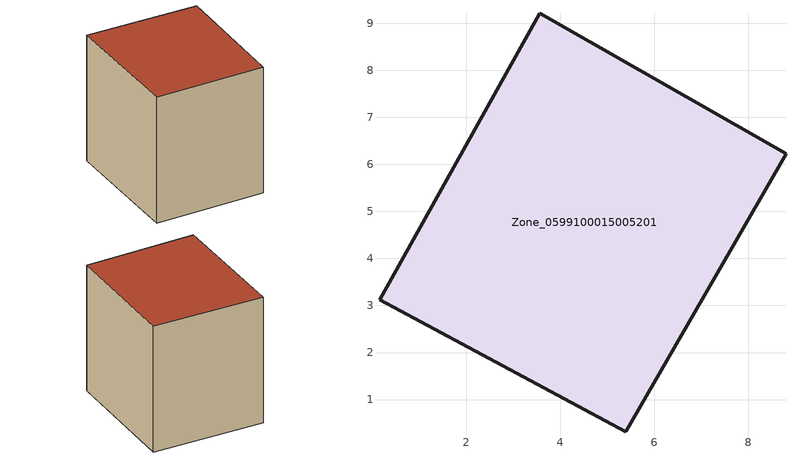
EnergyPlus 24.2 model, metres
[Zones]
Zone_0599100015005201
 floor ground (C_G): 0.15,3.12 3.56,9.21 8.8,6.23 5.39,0.32 z0.76
 wall outside (C_F): 3.56,9.21 0.15,3.12 5.39,0.32 8.8,6.23 3.56,9.21 z0.76:7.72
 roof outside (C_R): 5.39,0.32 8.8,6.23 3.56,9.21 0.15,3.12 z7.72
[BUILDING]
Pand.0599100015005201: North Axis=0; Terrain=City; Loads Convergence Tolerance Value=0.04; Temperature Convergence Tolerance Value=0.4; Solar Distribution=FullExterior; Maximum Number of Warmup Days=25; Minimum Number of Warmup Days=1
[Site:Location]
Rotterdam.The.Hague.AP_ZH_NLD Design_Conditions: Latitude=51.96; Longitude=4.45; Time Zone=1; Elevation=-4.5
[SITE:GROUNDTEMPERATURE:BUILDINGSURFACE]
18, 18, 18, 18, 18, 18, 18, 18, 18, 18, 18, 18
[MATERIAL] Thermal Absorptance=0.9; Solar Absorptance=0.7; Visible Absorptance=0.7
Name | Roughness | Thickness | Conductivity | Density | Specific Heat
G.TI.1946-1964 | MediumSmooth | 0.15 | 1 | 540 | 1210
F.TI.1946-1964 | Rough | 0.3 | 0.857143 | 1920 | 840
R.TI.1946-1964 | MediumRough | 0.2 | 0.277778 | 1500 | 1000
[CONSTRUCTION]
C_G: G.TI.1946-1964
C_F: F.TI.1946-1964
C_R: R.TI.1946-1964
[ZONE]
Zone_0599100015005201: Type=1; Multiplier=1; Ceiling Height=Autocalculate; Volume=Autocalculate; Floor Area=autocalculate; Part of Total Floor Area=Yes
[ZONEINFILTRATION:DESIGNFLOWRATE]
Infil_Zone_0599100015005201: Zone or ZoneList or Space or SpaceList=Zone_0599100015005201; Schedule=AlwaysOn; Design Flow Rate Calculation Method=Flow/Area; Flow Rate per Floor Area=0.003; Constant Term Coefficient=1; Temperature Term Coefficient=0; Velocity Term Coefficient=0; Velocity Squared Term Coefficient=0
[HVACTEMPLATE:ZONE:IDEALLOADSAIRSYSTEM]
Zone_0599100015005201: Maximum Heating Supply Air Temperature=50; Minimum Cooling Supply Air Temperature=13; Maximum Heating Supply Air Humidity Ratio=0.0156; Minimum Cooling Supply Air Humidity Ratio=0.0077; Heating Limit=NoLimit; Cooling Limit=NoLimit; Dehumidification Control Type=ConstantSensibleHeatRatio; Cooling Sensible Heat Ratio=0.7; Dehumidification Setpoint=60; Humidification Control Type=None; Humidification Setpoint=30; Outdoor Air Method=None; Outdoor Air Flow Rate per Person=0.00944; Outdoor Air Flow Rate per Zone Floor Area=0; Outdoor Air Flow Rate per Zone=0; Demand Controlled Ventilation Type=None; Outdoor Air Economizer Type=NoEconomizer; Heat Recovery Type=None; Sensible Heat Recovery Effectiveness=0.7; Latent Heat Recovery Effectiveness=0.65
[ZONECONTROL:THERMOSTAT]
ThermostatControl_Zone_0599100015005201: Zone or ZoneList=Zone_0599100015005201; Control Type Schedule=DualSetpointControlType; Control 1=Thermostat_Zone_0599100015005201; Temperature Difference Between Cutout And Setpoint=0
[THERMOSTATSETPOINT:DUALSETPOINT]
Thermostat_Zone_0599100015005201: Heating Setpoint Temperature Schedule=HeatingSetpoint_Zone_0599100015005201; Cooling Setpoint Temperature Schedule=CoolingSetpoint_Zone_0599100015005201
[SCHEDULE:COMPACT]
HeatingSetpoint_Zone_0599100015005201: Through: 12/31, For: AllDays, Until: 24:00, 21
CoolingSetpoint_Zone_0599100015005201: Through: 12/31, For: AllDays, Until: 24:00, 24
DualSetpointControlType: Through: 12/31, For: AllDays, Until: 24:00, 4
AlwaysOn: Through: 12/31, For: AllDays, Until: 24:00, 1
